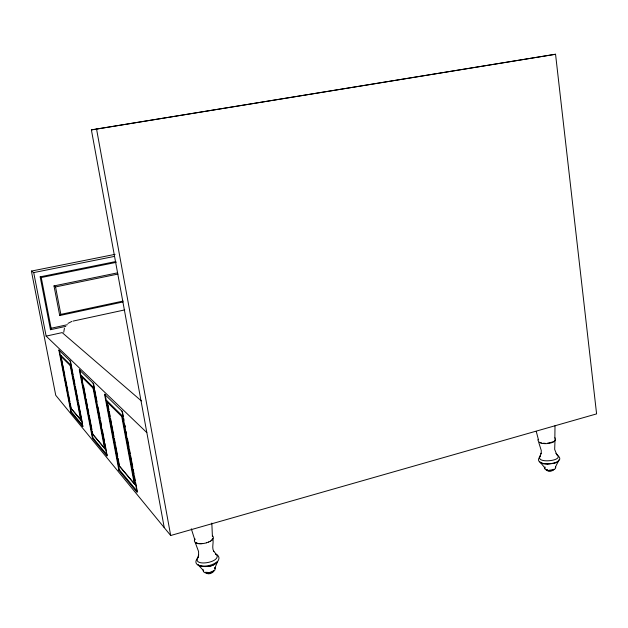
<?xml version="1.0" encoding="UTF-8"?>
<svg xmlns="http://www.w3.org/2000/svg" width="628" height="628" viewBox="0 0 628 628"><rect width="100%" height="100%" fill="white"/><g stroke="black" fill="none" stroke-linecap="round" stroke-linejoin="round"><path stroke-width="0.94" d="M554.846 438.305L555.011 425.729M539.633 461.384L540.245 462.475L543.173 463.723M63.742 332.298L64.425 328.216M213.182 571.488L213.096 571.888C211.416 573.741 207.287 574.848 205.686 572.406M94.475 388.489L93.564 383.677L79.301 369.814L92.418 438.258L106.956 455.889L106.729 453M558.936 459.806L557.97 461.682L556.432 462.538M107.145 402.061L107.286 401.072L122.209 415.76L135.051 484.643L119.139 465.748L107.145 402.061L121.714 416.466L134.274 483.796M73.107 374.83L70.517 361.383L58.859 350.047L70.933 412.219L82.786 426.585L82.92 425.737M81.514 376.706L81.656 375.842L93.509 387.507L105.206 449.051L92.473 433.94L81.514 376.706L93.085 388.159L104.523 448.314M60.783 356.209L60.924 355.432L70.572 364.923L81.295 420.54L70.87 408.169L60.783 356.209L70.203 365.52L80.69 419.881M214.792 568.089L214.658 568.725L217.626 561.401M213.127 571.653L213.551 570.828M195.073 538.934L194.829 539.86L191.304 528.784M50.475 329.708L51.119 328.248L41.244 277.537L40.176 276.838L50.475 329.708L65.814 326.364M555.325 467.303L558.52 460.905L557.774 461.753M197.333 558.378L198.613 555.168L198.574 551.533L195.339 542.827M194.523 539.224C192.82 545.355 203.229 543.879 206.596 542.788M203.174 569.761C202.263 575.821 217.437 572.917 214.972 567.563M70.203 365.52L70.572 364.923M70.933 412.219L71.278 411.678L59.432 350.659L58.859 350.047M93.085 388.159L93.509 387.507M92.418 438.258L92.811 437.677L79.937 370.496L79.301 369.814M538.063 439.372C536.626 446.131 558.677 444.341 554.971 437.787M121.714 416.466L122.209 415.76M118.904 470.364L119.359 469.736L105.276 395.012L104.546 394.235L118.904 470.364L137.163 492.493L121.989 411.105M211.699 540.182L212.704 538.275C214.077 542.639 211.432 547.286 213.763 551.462L213.426 550.74L216.605 554.807L215.506 554.037M198.26 557.232C188.785 567.751 210.474 568.528 215.349 563.685M544.971 466.91C542.129 472.06 557.876 471.377 555.505 466.447M540.284 455.983C534.499 464.092 565.757 460.874 556.518 454.491M540.425 455.952L539.648 456.784L541.218 453.22L541.101 453.863L541.297 450.614L538.777 442.544M117.35 272.89L54 285.913L59.723 315.531L60.845 314.377L123.143 301.048M198.118 557.272C191.477 567.068 220.781 562.853 216.864 554.838M217.594 561.471C212.303 565.671 204.563 567.335 198.126 565.082M539.829 456.689C531.029 468.095 569.753 464.422 557.264 455.112M213.387 570.954L209.532 572.548L205.497 572.265M210.364 541.14C212.335 540.488 214.627 537.749 212.656 535.888M67.957 323.42L71.843 321.403M208.59 542.019L210.67 541.093M554.603 463.213L556.557 462.522M206.486 542.757L208.802 542.011M115.081 254.34L31.4 271.084L55.743 395.287L170.683 535.503L596.6 413.891L555.552 54.251L91.39 129.902L164.246 527.646M554.657 463.229L547.53 464.186M552.97 469.673C556.628 467.695 550.246 473.465 547.294 470.615L546.596 469.728L547.208 469.94M208.221 566.252C214.062 566.801 224.243 557.939 215.663 554.022M31.4 271.084L33.708 272.591L46.142 336.121L62.172 332.605L141.386 400.931M73.052 321.096L124.744 309.902M51.119 328.248L67.369 324.715M59.723 315.531L122.939 301.982M54 285.913L55.547 286.925L117.946 274.075M40.176 276.838L115.913 261.523M41.244 277.537L116.172 262.371M33.708 272.591L114.429 256.397M91.39 129.902L555.552 54.251M547.42 443.219L553.072 441.9L554.249 441.233L555.026 439.82L554.665 449.381L556.494 453.981L556.055 453.33L557.633 455.151M552.028 470.003L549.194 470.254M199.735 543.652L201.902 543.605M205.552 566.597L200.874 566.37M543.22 443.242L545.261 443.321M547.545 464.171L543.063 463.731M540.009 442.559L541.43 442.983M197.867 543.448L195.481 542.341M541.556 463.205L540.48 462.522L545.065 468.213L544.782 467.758M199.351 565.789L198.275 564.996L203.66 570.774M46.142 336.121L146.834 432.606M104.546 394.235L122.421 411.599L123.323 416.403M119.139 465.748L135.051 484.643M92.473 433.94L105.206 449.051M70.87 408.169L81.295 420.54M70.517 361.383L70.132 360.951L82.786 426.585M93.564 383.677L93.156 383.213L106.956 455.889M71.278 411.678L82.307 424.999M92.811 437.677L107.09 454.923M119.359 469.736L137.289 491.386L135.679 482.736M547.098 470.223L546.478 469.603L547.114 470.333M536.257 431.389L538.463 439.843M73.476 376.753L74.96 384.438M75.329 386.353L76.255 391.158M76.624 393.081L78.108 400.766M78.476 402.681L79.403 407.486M79.772 409.409L81.255 417.094M81.624 419.017L82.551 423.814M55.547 286.925L60.845 314.377M60.924 355.432L62.4 363.015M62.769 364.915L64.974 376.298M65.343 378.189L68.099 392.414M68.468 394.313L69.944 401.896M70.312 403.796L71.231 408.538M81.656 375.842L82.574 380.639M83.493 385.427L85.698 396.935M86.067 398.851L87.535 406.52M87.896 408.443L88.815 413.232M89.184 415.155L91.939 429.536M92.308 431.452L92.858 434.325M94.844 390.42L97.034 401.975M97.952 406.787L100.142 418.342M100.511 420.265L101.422 425.078M102.34 429.89L104.531 441.445M104.9 443.368L106.36 451.077M107.286 401.072L107.647 402.988M108.008 404.903L108.911 409.684M109.272 411.599L110.175 416.388M110.536 418.303L111.431 423.084M111.792 424.999L113.958 436.484M114.32 438.399L115.222 443.187M115.583 445.095L117.742 456.587M118.103 458.495L119.548 466.157M123.677 418.327L124.038 420.25M124.933 425.054L125.286 426.977M126.189 431.789L126.542 433.713M127.437 438.517L129.054 447.167M129.407 449.091L130.302 453.895M130.663 455.818L132.814 467.358M133.167 469.273L134.062 474.085M134.423 476.008L135.318 480.812M96.571 129.156L170.683 535.503M211.824 523.069L212.413 536.626M198.566 555.16L198.393 556.055L198.613 555.168"/></g></svg>
